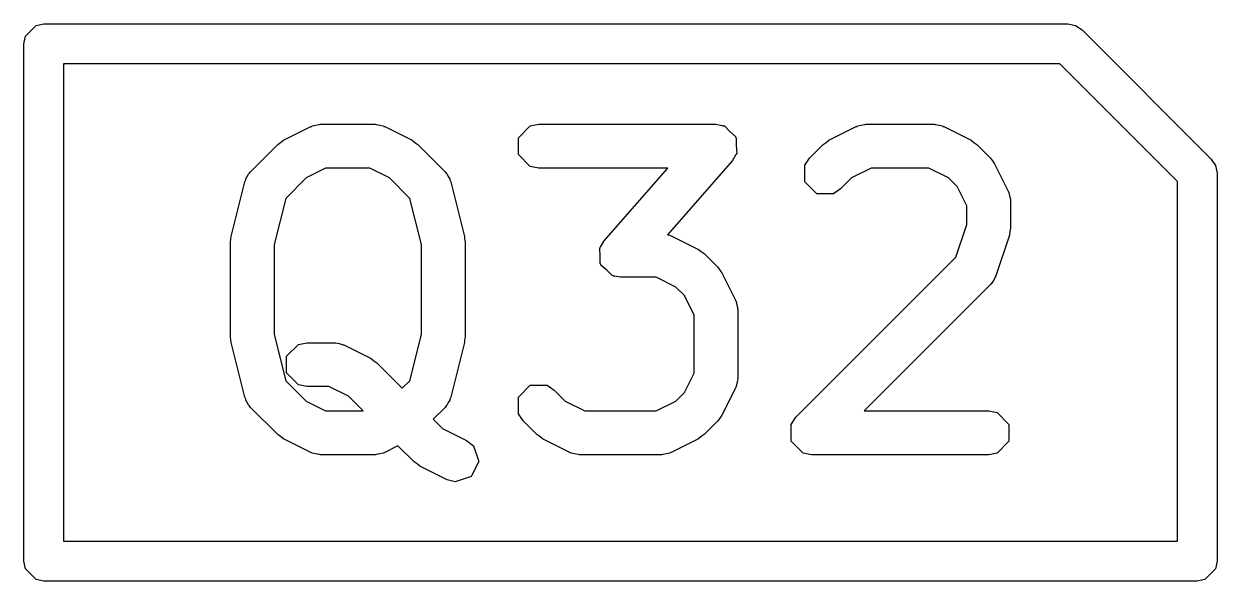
# Model space of a CAD drawing. Header units: millimetres. Extents: x 129 to 276, y -185 to -58.
# Drawn here: x 202.25 to 205.25, y -70.45 to -69.05 of the extents above; entities that cross this region are included whole.
import ezdxf

# ---------------------------------------------------------------- set-up
doc = ezdxf.new("R2010")
doc.units = ezdxf.units.MM
doc.layers.add('F.Fab', color=9, linetype='CONTINUOUS', true_color=0xafafaf)

msp = doc.modelspace()

# ---------------------------------------------------------------- linework, layer by layer
at = {"layer": 'F.Fab', "linetype": 'CONTINUOUS'}
for p, q in [((202.253806, -69.080866), (202.280866, -69.053806)), ((202.280866, -69.053806), (202.3, -69.05)), ((202.3, -69.05), (204.875, -69.05)), ((204.875, -69.05), (204.894134, -69.053806)), ((204.894134, -69.053806), (204.910355, -69.064645)), ((202.25, -69.1), (202.253806, -69.080866)), ((204.910355, -69.064645), (205.235355, -69.389644)), ((202.25, -70.4), (202.25, -69.1)), ((202.35, -69.15), (202.35, -70.35)), ((204.85429, -69.15), (202.35, -69.15)), ((205.15, -69.44571), (204.85429, -69.15)), ((202.902546, -69.342458), (202.971117, -69.308172)), ((202.971117, -69.308172), (202.973773, -69.307444)), ((202.973773, -69.307444), (202.974666, -69.306552)), ((202.974666, -69.306552), (202.983317, -69.304831)), ((202.983317, -69.304831), (202.991815, -69.302504)), ((202.991815, -69.302504), (202.993011, -69.302902)), ((202.993011, -69.302902), (202.995714, -69.302365)), ((202.995714, -69.302365), (203.132857, -69.302365)), ((203.132857, -69.302365), (203.135559, -69.302902)), ((203.135559, -69.302902), (203.136756, -69.302504)), ((203.136756, -69.302504), (203.145253, -69.304831)), ((203.145253, -69.304831), (203.153905, -69.306552)), ((203.153905, -69.306552), (203.154797, -69.307444)), ((203.154797, -69.307444), (203.157454, -69.308172)), ((203.157454, -69.308172), (203.226025, -69.342458)), ((203.493473, -69.336317), (203.523238, -69.306552)), ((203.523238, -69.306552), (203.544286, -69.302365)), ((203.544286, -69.302365), (203.99, -69.302365)), ((203.99, -69.302365), (204.005337, -69.305416)), ((204.005337, -69.305416), (204.00762, -69.305264)), ((204.00762, -69.305264), (204.008516, -69.306048)), ((204.008516, -69.306048), (204.011048, -69.306552)), ((204.011048, -69.306552), (204.02474, -69.320244)), ((204.02474, -69.320244), (204.039301, -69.332985)), ((204.273974, -69.342458), (204.342546, -69.308171)), ((204.342546, -69.308171), (204.345203, -69.307443)), ((204.345203, -69.307443), (204.346095, -69.306552)), ((204.346095, -69.306552), (204.354735, -69.304833)), ((204.354735, -69.304833), (204.363245, -69.302503)), ((204.363245, -69.302503), (204.364442, -69.302902)), ((204.364442, -69.302902), (204.367143, -69.302365)), ((204.367143, -69.302365), (204.538571, -69.302365)), ((204.538571, -69.302365), (204.541273, -69.302902)), ((204.541273, -69.302902), (204.542469, -69.302504)), ((204.542469, -69.302504), (204.550965, -69.30483)), ((204.550965, -69.30483), (204.559619, -69.306552)), ((204.559619, -69.306552), (204.560511, -69.307444)), ((204.560511, -69.307444), (204.563168, -69.308172)), ((204.563168, -69.308172), (204.63174, -69.342458)), ((202.81968, -69.421331), (202.888253, -69.35276)), ((202.888253, -69.35276), (202.895583, -69.347861)), ((202.895583, -69.347861), (202.902546, -69.342458)), ((203.226025, -69.342458), (203.232981, -69.347857)), ((203.232981, -69.347857), (203.240319, -69.35276)), ((203.240319, -69.35276), (203.308891, -69.421331)), ((203.493473, -69.378413), (203.493473, -69.336317)), ((204.039301, -69.332985), (204.03943, -69.334934)), ((204.03943, -69.334934), (204.040813, -69.336317)), ((204.040813, -69.336317), (204.040813, -69.355665)), ((204.040813, -69.355665), (204.042101, -69.374986)), ((204.225394, -69.387046), (204.25968, -69.35276)), ((204.25968, -69.35276), (204.267013, -69.347859)), ((204.267013, -69.347859), (204.273974, -69.342458)), ((204.63174, -69.342458), (204.638702, -69.347862)), ((204.638702, -69.347862), (204.646034, -69.352761)), ((204.646034, -69.352761), (204.680319, -69.387047)), ((203.523238, -69.408178), (203.493473, -69.378413)), ((204.039197, -69.380028), (204.031392, -69.393583)), ((204.040813, -69.378413), (204.039197, -69.380028)), ((204.042101, -69.374986), (204.040813, -69.377222)), ((204.040813, -69.377222), (204.040813, -69.378413)), ((204.213472, -69.40489), (204.225394, -69.387046)), ((204.680319, -69.387047), (204.685217, -69.394377)), ((205.235355, -69.389644), (205.246194, -69.405865)), ((203.008697, -69.412365), (202.959723, -69.436851)), ((203.119874, -69.412365), (203.008697, -69.412365)), ((203.168847, -69.436852), (203.119874, -69.412365)), ((203.544286, -69.412365), (203.523238, -69.408178)), ((203.868793, -69.412365), (203.544286, -69.412365)), ((203.708608, -69.595433), (203.868793, -69.412365)), ((204.031392, -69.393583), (203.868487, -69.57976)), ((204.213472, -69.446984), (204.213472, -69.40489)), ((204.380126, -69.412365), (204.331152, -69.436852)), ((204.525588, -69.412365), (204.380126, -69.412365)), ((204.574565, -69.436854), (204.525588, -69.412365)), ((204.685217, -69.394377), (204.690621, -69.40134)), ((204.690621, -69.40134), (204.724907, -69.469911)), ((205.246194, -69.405865), (205.246194, -69.405866)), ((205.246194, -69.405866), (205.25, -69.425)), ((202.770927, -69.584025), (202.805213, -69.446882)), ((202.805213, -69.446882), (202.807757, -69.441495)), ((202.807757, -69.441495), (202.807758, -69.439175)), ((202.807758, -69.439175), (202.811499, -69.433574)), ((202.811499, -69.433574), (202.81438, -69.427478)), ((202.81438, -69.427478), (202.816371, -69.426283)), ((202.816371, -69.426283), (202.81968, -69.421331)), ((202.959723, -69.436851), (202.908233, -69.488341)), ((203.220336, -69.488339), (203.168847, -69.436852)), ((203.308891, -69.421331), (203.3122, -69.426284)), ((203.3122, -69.426284), (203.314191, -69.427479)), ((203.314191, -69.427479), (203.317069, -69.433572)), ((203.317069, -69.433572), (203.320813, -69.439175)), ((203.320813, -69.439175), (203.320813, -69.441496)), ((203.320813, -69.441496), (203.323358, -69.446883)), ((203.323358, -69.446883), (203.357643, -69.584026)), ((204.243238, -69.47675), (204.213472, -69.446984)), ((204.331152, -69.436852), (204.303176, -69.464828)), ((204.596225, -69.458515), (204.574565, -69.436854)), ((205.15, -70.35), (205.15, -69.44571)), ((205.25, -69.425), (205.25, -70.4)), ((204.285332, -69.47675), (204.243238, -69.47675)), ((204.303176, -69.464828), (204.285332, -69.47675)), ((204.620714, -69.507491), (204.596225, -69.458515)), ((204.724907, -69.469911), (204.725634, -69.472567)), ((204.725634, -69.472567), (204.726527, -69.47346)), ((204.726527, -69.47346), (204.728247, -69.482111)), ((202.908233, -69.488341), (202.879285, -69.604137)), ((203.249285, -69.604136), (203.220336, -69.488339)), ((204.620714, -69.554152), (204.620714, -69.507491)), ((204.728247, -69.482111), (204.730575, -69.490609)), ((204.730575, -69.490609), (204.730176, -69.491805)), ((204.730176, -69.491805), (204.730714, -69.494508)), ((204.730714, -69.494508), (204.730714, -69.56308)), ((204.593355, -69.636227), (204.620714, -69.554152)), ((204.730714, -69.56308), (204.728994, -69.571724)), ((202.769285, -69.597365), (202.770599, -69.590757)), ((202.769285, -69.837365), (202.769285, -69.597365)), ((202.770599, -69.590757), (202.770927, -69.584025)), ((203.357643, -69.584026), (203.35797, -69.590757)), ((203.35797, -69.590757), (203.359285, -69.597365)), ((203.359285, -69.597365), (203.359285, -69.837365)), ((203.700803, -69.608986), (203.708608, -69.595433)), ((203.868487, -69.57976), (203.873905, -69.580838)), ((203.873905, -69.580838), (203.874797, -69.58173)), ((203.874797, -69.58173), (203.877454, -69.582458)), ((203.877454, -69.582458), (203.946026, -69.616744)), ((204.727892, -69.580473), (204.693606, -69.68333)), ((204.728994, -69.571724), (204.727892, -69.580473)), ((202.879285, -69.604137), (202.879285, -69.830593)), ((203.249285, -69.830593), (203.249285, -69.604136)), ((203.697899, -69.614031), (203.699187, -69.611794)), ((203.699187, -69.633351), (203.697899, -69.614031)), ((203.699187, -69.610603), (203.700803, -69.608986)), ((203.699187, -69.611794), (203.699187, -69.610603)), ((203.946026, -69.616744), (203.952986, -69.622146)), ((203.952986, -69.622146), (203.96032, -69.627046)), ((203.96032, -69.627046), (203.994605, -69.661331)), ((203.699187, -69.652699), (203.699187, -69.633351)), ((203.700568, -69.65408), (203.699187, -69.652699)), ((203.700699, -69.656032), (203.700568, -69.65408)), ((203.715263, -69.668775), (203.700699, -69.656032)), ((204.191109, -70.038474), (204.593355, -69.636227)), ((203.728952, -69.682464), (203.715263, -69.668775)), ((203.731483, -69.682967), (203.728952, -69.682464)), ((203.73238, -69.683752), (203.731483, -69.682967)), ((203.734662, -69.683599), (203.73238, -69.683752)), ((203.75, -69.686651), (203.734662, -69.683599)), ((203.839874, -69.686651), (203.75, -69.686651)), ((203.888849, -69.711139), (203.839874, -69.686651)), ((203.994605, -69.661331), (203.999502, -69.668661)), ((203.999502, -69.668661), (204.004907, -69.675625)), ((204.004907, -69.675625), (204.039194, -69.744197)), ((204.692241, -69.686984), (204.687343, -69.694314)), ((204.693606, -69.68333), (204.692241, -69.685724)), ((204.692241, -69.685724), (204.692241, -69.686984)), ((203.910513, -69.732803), (203.888849, -69.711139)), ((204.680319, -69.704828), (204.362782, -70.022365)), ((204.68185, -69.702536), (204.680319, -69.704828)), ((204.682977, -69.701973), (204.68185, -69.702536)), ((204.687343, -69.694314), (204.682977, -69.701973)), ((203.935, -69.781777), (203.910513, -69.732803)), ((204.039194, -69.744197), (204.039921, -69.746854)), ((204.039921, -69.746854), (204.040813, -69.747746)), ((204.040813, -69.747746), (204.042531, -69.756386)), ((204.042531, -69.756386), (204.044862, -69.764896)), ((204.044862, -69.764896), (204.044462, -69.766093)), ((204.044462, -69.766093), (204.045, -69.768794)), ((204.045, -69.768794), (204.045, -69.940222)), ((203.935, -69.927239), (203.935, -69.781777)), ((202.770599, -69.843972), (202.769285, -69.837365)), ((202.879285, -69.830593), (202.908234, -69.946389)), ((203.220336, -69.946389), (203.249285, -69.830593)), ((203.359285, -69.837365), (203.35797, -69.843972)), ((202.770927, -69.850705), (202.770599, -69.843972)), ((202.805213, -69.987848), (202.770927, -69.850705)), ((202.910615, -69.884889), (202.94038, -69.855124)), ((202.94038, -69.855124), (202.961428, -69.850937)), ((202.961428, -69.850937), (203.03, -69.850937)), ((203.03, -69.850937), (203.0327, -69.851474)), ((203.0327, -69.851474), (203.033898, -69.851075)), ((203.033898, -69.851075), (203.042406, -69.853404)), ((203.042406, -69.853404), (203.051048, -69.855124)), ((203.051048, -69.855124), (203.051939, -69.856015)), ((203.051939, -69.856015), (203.054596, -69.856743)), ((203.054596, -69.856743), (203.123167, -69.891028)), ((203.357643, -69.850704), (203.323358, -69.987847)), ((203.35797, -69.843972), (203.357643, -69.850704)), ((202.910615, -69.926985), (202.910615, -69.884889)), ((203.123167, -69.891028), (203.130133, -69.896434)), ((203.130133, -69.896434), (203.137462, -69.901331)), ((202.94038, -69.95675), (202.910615, -69.926985)), ((203.137462, -69.901331), (203.201428, -69.965297)), ((203.910511, -69.976215), (203.935, -69.927239)), ((202.908234, -69.946389), (202.959722, -69.997877)), ((202.961428, -69.960937), (202.94038, -69.95675)), ((203.201428, -69.965297), (203.220336, -69.946389)), ((203.493473, -69.987746), (203.52324, -69.95798)), ((203.52324, -69.95798), (203.565334, -69.957981)), ((203.565334, -69.957981), (203.583177, -69.969904)), ((204.042531, -69.952629), (204.040813, -69.96127)), ((204.044862, -69.94412), (204.042531, -69.952629)), ((204.045, -69.940222), (204.044462, -69.942922)), ((204.044462, -69.942922), (204.044862, -69.94412)), ((202.807758, -69.993235), (202.805213, -69.987848)), ((203.017016, -69.960937), (202.961428, -69.960937)), ((203.06599, -69.985423), (203.017016, -69.960937)), ((203.102932, -70.022365), (203.06599, -69.985423)), ((203.323358, -69.987847), (203.320813, -69.993234)), ((203.493472, -70.02984), (203.493473, -69.987746)), ((203.583177, -69.969904), (203.611149, -69.997876)), ((203.888851, -69.997876), (203.910511, -69.976215)), ((204.039194, -69.964819), (204.004907, -70.033391)), ((204.039921, -69.962161), (204.039194, -69.964819)), ((204.040813, -69.96127), (204.039921, -69.962161)), ((202.807758, -69.995555), (202.807758, -69.993235)), ((202.811499, -70.001155), (202.807758, -69.995555)), ((202.81438, -70.007252), (202.811499, -70.001155)), ((202.816371, -70.008446), (202.81438, -70.007252)), ((202.81968, -70.013399), (202.816371, -70.008446)), ((202.888252, -70.081971), (202.81968, -70.013399)), ((202.959722, -69.997877), (203.008698, -70.022365)), ((203.308891, -70.013399), (203.27921, -70.043079)), ((203.3122, -70.008445), (203.308891, -70.013399)), ((203.314191, -70.007251), (203.3122, -70.008445)), ((203.317069, -70.001157), (203.314191, -70.007251)), ((203.320813, -69.995555), (203.317069, -70.001157)), ((203.320813, -69.993234), (203.320813, -69.995555)), ((203.611149, -69.997876), (203.660127, -70.022365)), ((203.839873, -70.022365), (203.888851, -69.997876)), ((203.008698, -70.022365), (203.102932, -70.022365)), ((203.27921, -70.043079), (203.30258, -70.06645)), ((203.505395, -70.047684), (203.493472, -70.02984)), ((203.53968, -70.08197), (203.505395, -70.047684)), ((203.660127, -70.022365), (203.839873, -70.022365)), ((203.994605, -70.047684), (203.96032, -70.08197)), ((203.9995, -70.040357), (203.994605, -70.047684)), ((204.004907, -70.033391), (203.9995, -70.040357)), ((204.179189, -70.056314), (204.191109, -70.038474)), ((204.362782, -70.022365), (204.675714, -70.022365)), ((204.675714, -70.022365), (204.696762, -70.026552)), ((204.696762, -70.026552), (204.726527, -70.056317)), ((203.30258, -70.06645), (203.363168, -70.096744)), ((204.179187, -70.056317), (204.179189, -70.056314)), ((204.179187, -70.098413), (204.179187, -70.056317)), ((204.726527, -70.056317), (204.726527, -70.098413)), ((202.89558, -70.086867), (202.888252, -70.081971)), ((202.902547, -70.092274), (202.89558, -70.086867)), ((202.971117, -70.126558), (202.902547, -70.092274)), ((203.363168, -70.096744), (203.380121, -70.109902)), ((203.380121, -70.109902), (203.393433, -70.149836)), ((203.547006, -70.086865), (203.53968, -70.08197)), ((203.553975, -70.092274), (203.547006, -70.086865)), ((203.622546, -70.126559), (203.553975, -70.092274)), ((203.946025, -70.092274), (203.877453, -70.126559)), ((203.952991, -70.086867), (203.946025, -70.092274)), ((203.96032, -70.08197), (203.952991, -70.086867)), ((204.208952, -70.128178), (204.179187, -70.098413)), ((204.726527, -70.098413), (204.696762, -70.128178)), ((202.973773, -70.127285), (202.971117, -70.126558)), ((202.974666, -70.128178), (202.973773, -70.127285)), ((202.983319, -70.129899), (202.974666, -70.128178)), ((202.991816, -70.132226), (202.983319, -70.129899)), ((202.993011, -70.131827), (202.991816, -70.132226)), ((202.995714, -70.132365), (202.993011, -70.131827)), ((203.132857, -70.132365), (202.995714, -70.132365)), ((203.135557, -70.131827), (203.132857, -70.132365)), ((203.136755, -70.132227), (203.135557, -70.131827)), ((203.145263, -70.129897), (203.136755, -70.132227)), ((203.153905, -70.128178), (203.145263, -70.129897)), ((203.154796, -70.127286), (203.153905, -70.128178)), ((203.157453, -70.126559), (203.154796, -70.127286)), ((203.190568, -70.110001), (203.157453, -70.126559)), ((203.23111, -70.150542), (203.190568, -70.110001)), ((203.625203, -70.127286), (203.622546, -70.126559)), ((203.626095, -70.128178), (203.625203, -70.127286)), ((203.634743, -70.129898), (203.626095, -70.128178)), ((203.643245, -70.132226), (203.634743, -70.129898)), ((203.64444, -70.131827), (203.643245, -70.132226)), ((203.647143, -70.132365), (203.64444, -70.131827)), ((203.852857, -70.132365), (203.647143, -70.132365)), ((203.855557, -70.131827), (203.852857, -70.132365)), ((203.856755, -70.132227), (203.855557, -70.131827)), ((203.865263, -70.129897), (203.856755, -70.132227)), ((203.873905, -70.128178), (203.865263, -70.129897)), ((203.874796, -70.127286), (203.873905, -70.128178)), ((203.877453, -70.126559), (203.874796, -70.127286)), ((204.23, -70.132365), (204.208952, -70.128178)), ((204.675714, -70.132365), (204.23, -70.132365)), ((204.696762, -70.128178), (204.675714, -70.132365)), ((203.23844, -70.15544), (203.23111, -70.150542)), ((203.245403, -70.160844), (203.23844, -70.15544)), ((203.313974, -70.19513), (203.245403, -70.160844)), ((203.393433, -70.149836), (203.374606, -70.187487)), ((203.334672, -70.200798), (203.313974, -70.19513)), ((203.374606, -70.187487), (203.334672, -70.200798)), ((202.35, -70.35), (205.15, -70.35)), ((202.253806, -70.419134), (202.25, -70.4)), ((205.25, -70.4), (205.246194, -70.419134)), ((202.280866, -70.446194), (202.253806, -70.419134)), ((205.246194, -70.419134), (205.219134, -70.446194)), ((202.3, -70.45), (202.280866, -70.446194)), ((205.2, -70.45), (202.3, -70.45)), ((205.219134, -70.446194), (205.2, -70.45))]:
    msp.add_line(p, q, dxfattribs=at)

doc.saveas('drawing.dxf')
